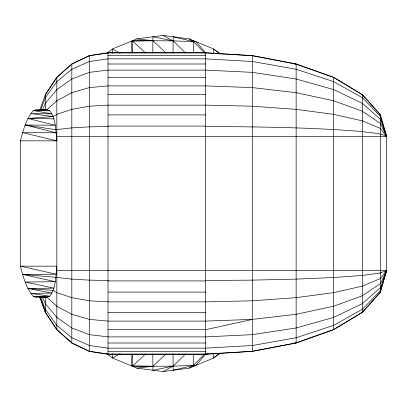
<?xml version="1.0" encoding="UTF-8"?>
<svg xmlns="http://www.w3.org/2000/svg" width="407" height="407" viewBox="0 0 407 407"><rect width="100%" height="100%" fill="white"/><g stroke="black" fill="none" stroke-linecap="round" stroke-linejoin="round"><path stroke-width="0.61" d="M56.822 266.158L56.822 329.675L71.82 343.004L89.281 351.378L108.023 354.238L205.642 354.232L252.493 351.378L296.148 343.004L333.633 329.68L362.398 312.311L380.484 292.089L386.645 270.401L386.65 136.61L56.537 136.61C55.332 127.834 55.545 117.994 49.766 110.811L46.566 109.753L35.618 109.753L33.384 110.607C25.885 118.91 23.352 130.362 20.35 140.842L20.35 266.158C23.352 276.638 25.885 288.085 33.384 296.393L35.618 297.247L46.566 297.247L49.766 296.189C56.232 287.764 55.622 276.307 56.822 266.158L20.35 266.158L56.247 274.206L22.588 274.41L55.372 281.705L25.188 282.036L53.948 288.141L27.986 288.517L52.142 293.081L30.779 293.416L49.766 296.189L33.384 296.393L46.566 297.247M20.35 140.842L56.822 140.842L56.822 77.325L71.82 63.996L89.281 55.617L108.023 52.762L205.642 52.768L252.493 55.617L296.143 63.996L333.633 77.32L362.398 94.683L380.484 114.906L386.64 136.574C379.278 132.428 370.477 133.191 362.398 131.568C310.266 127.284 257.921 126.816 205.642 126.526L205.642 52.768M108.023 354.232L108.023 280.474L89.281 280.128L71.82 279.121L55.561 277.289L22.588 274.41M112.424 53.414L112.449 48.988L136.849 38.879L163.034 35.429L189.224 38.879L213.624 48.988L220.045 53.907L213.624 48.988L213.599 53.373M132.606 52.839L132.682 40.603L173.133 40.868L196.133 41.743L205.856 53.129M152.808 53.256L152.92 36.762L173.133 40.868L185.653 53.058M173.041 53.348L173.153 36.762L193.386 41.56L204.782 53.195M193.31 52.895L193.391 40.603M132.072 353.739L131.232 365.796L152.895 366.264L166.148 353.841M39.932 109.753L45.319 94.683L56.822 77.32M40.685 109.753L45.319 97.731L56.822 81.629L71.82 69.271L89.281 61.503L108.023 58.852L205.642 58.852L252.493 61.503L296.143 69.271L333.633 81.629L362.398 97.731L380.484 116.483L386.645 136.599L380.484 128.464L362.398 120.874L333.633 114.357L296.143 109.356L252.493 106.212L205.642 105.138L108.023 105.138L89.281 106.212L71.82 109.356L56.822 114.357L52.849 116.606L27.986 118.478L55.372 125.295L25.188 124.964L56.247 132.794L56.822 140.842L22.588 132.59L56.247 132.794M42.435 109.753L45.319 103.358L56.822 89.586L71.82 79.019L89.281 72.375L108.023 70.111L205.642 70.111L252.493 72.375L296.143 79.019L333.633 89.586L362.398 103.358L380.484 119.399L386.645 136.604L380.484 123.484L362.398 111.253L333.633 100.748L296.143 92.689L252.493 87.622L205.642 85.897L108.023 85.897L89.281 87.622L71.82 92.689L56.822 100.748L46.836 109.865L33.384 110.607L52.142 113.914L30.779 113.584L52.849 116.606M45.319 94.755L56.822 77.416L71.82 64.113L89.281 55.749L108.023 52.9L205.642 52.9L252.493 55.749L296.143 64.113L333.633 77.416L362.398 94.755L380.484 114.942L380.484 292.089L362.398 312.245L333.633 329.584L296.148 342.887L252.493 351.251L205.642 354.1L108.023 354.1L89.281 351.251L71.82 342.887L56.822 329.584L45.319 312.245L39.947 297.247L45.319 312.311L56.822 329.68M205.856 353.871L196.133 365.257L173.133 366.132L132.682 366.397L132.606 354.161M107.005 353.836L112.449 358.012L136.849 368.121L163.039 371.571L189.224 368.121L193.386 365.44L204.782 353.805M163.039 371.571L173.133 366.132L185.653 353.942M132.682 365.873L145.762 353.897M107.005 53.164L112.449 48.988L120.06 53.241M120.06 353.759L112.449 358.012L112.424 353.586M189.224 368.121L213.629 358.012L220.045 353.093L213.629 358.012L213.599 353.627M193.31 354.1L193.386 365.44L173.153 370.238L173.041 353.652M56.537 270.39L386.65 270.39L380.484 283.516L362.398 295.747L333.633 306.252L296.148 314.311L252.493 319.378L205.642 329.68L108.023 329.68M173.133 366.132L152.92 370.238L152.808 353.739M361.151 312.52L362.398 312.311L362.398 94.689L361.151 94.48M208.14 353.856L205.642 354.238L205.642 126.078L108.023 126.078M136.849 368.121L152.895 366.264M46.566 109.753L33.384 110.607L49.766 110.811M166.148 53.159L152.895 40.736L131.232 41.204L132.072 53.256M252.493 319.378L205.642 321.103L108.023 321.103L89.281 319.378L71.82 314.311L56.822 306.252L46.836 297.135L33.384 296.393M108.023 126.526L89.281 126.867L71.82 127.874L55.561 129.706L25.188 124.964M205.642 280.474L252.493 280.128L296.148 279.121L333.633 277.518L362.398 275.432L380.484 273L386.65 270.39L380.484 290.517L362.398 309.269L333.633 325.371L296.148 337.729L252.493 345.497L205.642 348.148L108.023 348.148L89.281 345.497L71.82 337.729L56.822 325.371L45.319 309.269L40.68 297.247M108.023 55.617L205.642 55.617M108.023 63.996L205.642 63.996M294.251 63.996L296.143 63.996L296.148 270.39L296.148 342.999L294.251 343.004M108.023 77.32L205.642 77.32M108.023 94.683L205.642 94.683M108.023 114.906L205.642 114.906M205.642 280.922L108.023 280.922L108.023 52.768M108.023 292.089L205.642 292.089M108.023 312.311L205.642 312.311M108.023 343.004L205.642 343.004M108.023 351.378L205.642 351.378M251.241 351.378L252.493 351.378L252.493 55.627M27.986 118.478L53.948 118.859M27.986 288.517L52.849 290.389L56.822 292.643L71.82 297.644L89.281 300.788L108.023 301.862L205.642 301.862L252.493 300.788L296.148 297.644L333.633 292.643L362.398 286.126L380.484 278.536L386.65 270.39L380.484 287.601L362.398 303.642L333.633 317.414L296.148 327.981L252.493 334.625L205.642 336.889L108.023 336.889L89.281 334.625L71.82 327.981L56.822 317.414L45.319 303.642L42.435 297.247M136.849 38.879L152.895 40.736M163.034 35.429L173.133 40.868M189.224 38.879L193.386 41.56M132.677 41.127L145.762 53.103M56.537 136.61L56.822 140.842M193.386 365.44L193.391 366.397M333.633 77.325L333.633 329.675M89.281 55.627L89.281 351.373M71.82 64.001L71.82 342.999M56.822 139.632L56.822 267.368M45.319 94.689L45.319 109.753M45.319 297.247L45.319 312.311"/></g></svg>
